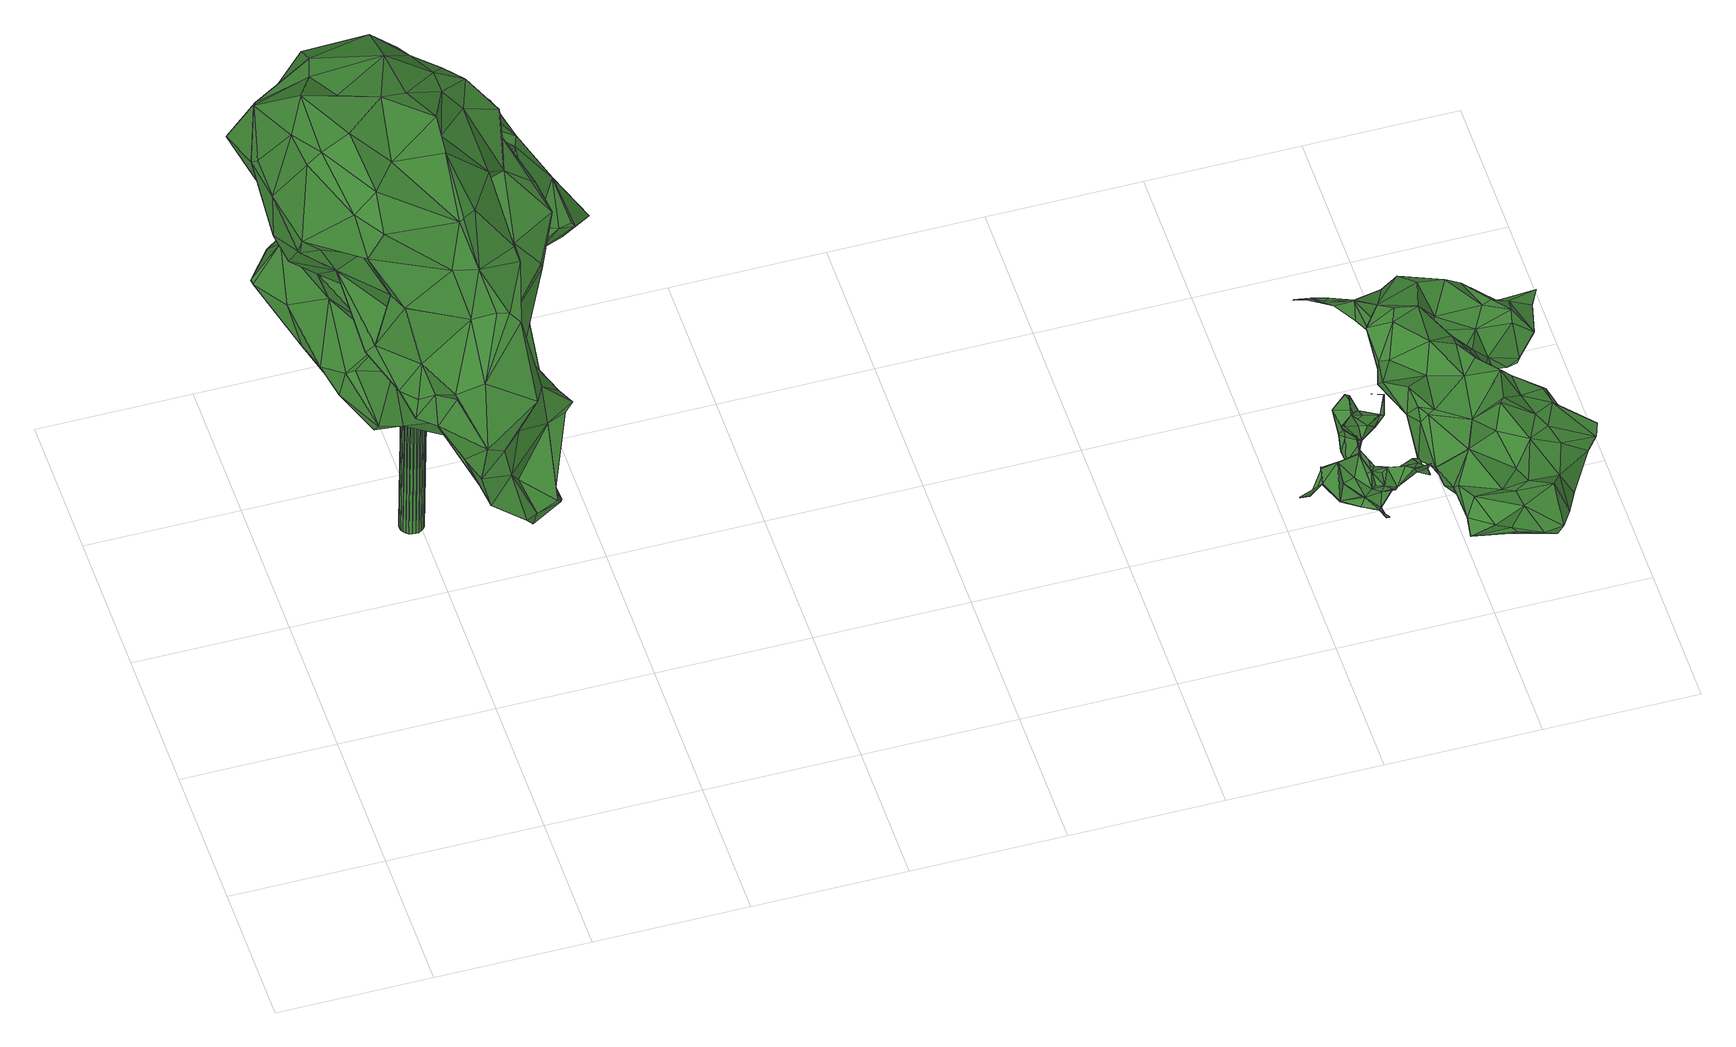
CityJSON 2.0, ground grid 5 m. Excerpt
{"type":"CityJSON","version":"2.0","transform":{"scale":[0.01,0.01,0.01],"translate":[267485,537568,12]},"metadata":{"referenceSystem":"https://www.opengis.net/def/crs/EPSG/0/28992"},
"CityObjects":{
"tree1":{"type":"SolitaryVegetationObject","attributes":{"gtid":122,"crown_width_m":11.43,"crown_median_z":24.05,"crown_r50_m":0.403,"crown_porosity":0.884,"trunk_H_m":11.17,"trunk_DBH_m":0.789,"trunk_radius_m":0.395,"trunk_base_height_m":12.88,"original_gtid":"122"},"geometry":[{"type":"Solid","lod":"3","boundaries":[[[[0,1,2]],[[3,4,5]],[[6,7,8]],[[9,10,11]],[[12,13,14]],[[15,16,17]],[[18,19,20]],[[21,22,23]],[[21,23,24]],[[25,13,26]],[[27,28,29]],[[30,31,32]],[[33,34,35]],[[36,37,38]],[[39,38,37]],[[40,41,42]],[[43,44,33]],[[45,46,47]],[[48,49,50]],[[48,51,49]],[[52,22,53]],[[54,37,36]],[[55,28,27]],[[29,28,24]],[[39,37,56]],[[57,58,59]],[[60,58,61]],[[62,63,64]],[[65,66,67]],[[25,68,14]],[[13,25,14]],[[59,56,57]],[[69,4,70]],[[71,70,4]],[[72,73,74]],[[41,75,42]],[[76,77,29]],[[19,78,79]],[[78,19,30]],[[80,68,36]],[[81,82,55]],[[83,84,71]],[[63,85,86]],[[20,87,18]],[[88,45,47]],[[89,90,56]],[[91,92,93]],[[94,95,96]],[[85,63,42]],[[97,98,69]],[[25,99,68]],[[36,68,99]],[[12,100,17]],[[101,100,12]],[[102,103,104]],[[105,106,107]],[[88,108,7]],[[7,108,8]],[[8,99,6]],[[84,109,71]],[[1,94,96]],[[12,14,68]],[[74,110,111]],[[112,110,74]],[[113,114,115]],[[116,113,115]],[[117,118,119]],[[117,119,120]],[[50,121,48]],[[48,121,44]],[[86,122,123]],[[89,124,90]],[[89,125,124]],[[73,126,112]],[[53,127,121]],[[34,105,35]],[[1,96,128]],[[115,129,130]],[[73,51,126]],[[131,132,133]],[[8,89,54]],[[134,73,72]],[[90,58,57]],[[135,51,48]],[[74,111,136]],[[137,138,139]],[[98,140,10]],[[98,10,131]],[[39,141,38]],[[15,87,142]],[[138,135,107]],[[52,53,50]],[[139,138,143]],[[75,144,145]],[[50,53,121]],[[146,46,147]],[[116,148,113]],[[149,93,150]],[[59,58,109]],[[132,131,151]],[[152,153,145]],[[152,145,144]],[[154,155,156]],[[89,37,54]],[[9,75,151]],[[75,145,42]],[[63,157,64]],[[63,86,157]],[[158,159,2]],[[160,55,161]],[[105,21,82]],[[41,151,75]],[[81,162,163]],[[81,160,162]],[[164,120,157]],[[164,117,120]],[[66,165,166]],[[132,151,41]],[[10,9,151]],[[10,151,131]],[[167,32,31]],[[76,168,169]],[[29,168,76]],[[170,153,152]],[[65,153,170]],[[24,168,29]],[[171,172,173]],[[174,109,175]],[[18,87,15]],[[92,176,93]],[[94,177,178]],[[59,39,56]],[[177,179,178]],[[76,169,180]],[[92,148,181]],[[52,50,49]],[[182,38,141]],[[56,37,89]],[[183,43,107]],[[17,16,184]],[[11,185,186]],[[10,185,11]],[[44,135,48]],[[109,84,59]],[[77,97,69]],[[63,40,42]],[[187,40,63]],[[140,185,10]],[[57,56,90]],[[140,180,185]],[[180,169,185]],[[182,80,38]],[[122,86,85]],[[36,38,80]],[[60,179,188]],[[98,97,140]],[[189,190,40]],[[191,40,190]],[[191,190,189]],[[192,193,194]],[[155,195,46]],[[52,49,103]],[[81,159,196]],[[116,181,148]],[[197,65,170]],[[26,198,199]],[[96,95,108]],[[169,23,185]],[[33,35,43]],[[59,141,39]],[[59,84,141]],[[21,53,22]],[[135,43,183]],[[167,200,83]],[[119,165,201]],[[118,165,119]],[[182,202,80]],[[203,202,182]],[[85,165,122]],[[204,66,197]],[[90,61,58]],[[0,2,159]],[[205,206,170]],[[207,208,64]],[[21,34,53]],[[209,184,16]],[[165,210,122]],[[116,173,172]],[[77,180,97]],[[164,118,117]],[[64,120,207]],[[157,120,64]],[[211,32,83]],[[212,213,133]],[[85,166,165]],[[214,87,215]],[[214,215,120]],[[92,192,194]],[[66,65,197]],[[82,28,55]],[[21,28,82]],[[165,123,210]],[[186,22,11]],[[216,41,40]],[[216,132,41]],[[113,217,218]],[[219,163,177]],[[219,177,94]],[[140,97,180]],[[91,93,220]],[[170,152,205]],[[200,182,141]],[[15,100,18]],[[193,170,206]],[[209,221,91]],[[194,148,92]],[[192,91,221]],[[152,144,217]],[[207,20,208]],[[52,11,22]],[[200,222,83]],[[111,137,139]],[[74,136,72]],[[135,44,43]],[[91,192,92]],[[110,223,137]],[[126,223,110]],[[11,52,224]],[[11,224,9]],[[107,106,225]],[[226,173,139]],[[143,226,139]],[[171,173,226]],[[143,171,226]],[[209,16,221]],[[172,176,92]],[[31,227,203]],[[111,173,136]],[[139,173,111]],[[131,133,98]],[[228,116,172]],[[228,172,92]],[[62,64,208]],[[159,81,219]],[[5,69,213]],[[86,123,164]],[[229,218,104]],[[12,227,101]],[[230,231,30]],[[217,205,152]],[[77,76,180]],[[232,221,16]],[[233,234,235]],[[79,78,236]],[[148,194,206]],[[82,81,196]],[[160,161,27]],[[146,156,46]],[[145,67,42]],[[65,67,145]],[[148,206,113]],[[205,113,206]],[[219,0,159]],[[44,127,33]],[[163,219,81]],[[160,81,55]],[[237,6,238]],[[216,40,191]],[[216,5,213]],[[239,159,158]],[[129,173,130]],[[129,136,173]],[[75,9,144]],[[240,77,174]],[[240,174,188]],[[188,27,77]],[[29,77,27]],[[105,107,35]],[[205,217,113]],[[136,129,72]],[[7,6,237]],[[7,237,88]],[[219,94,1]],[[230,30,32]],[[182,200,167]],[[158,233,235]],[[91,184,209]],[[135,223,51]],[[24,28,21]],[[101,227,18]],[[224,102,241]],[[144,224,241]],[[167,203,182]],[[167,31,203]],[[83,222,242]],[[149,150,146]],[[241,102,104]],[[241,104,144]],[[184,199,198]],[[184,91,199]],[[88,237,45]],[[243,45,237]],[[243,26,199]],[[36,99,54]],[[8,125,89]],[[108,125,8]],[[149,146,147]],[[150,156,146]],[[26,244,198]],[[184,198,244]],[[9,224,144]],[[204,197,232]],[[128,158,1]],[[44,121,127]],[[245,83,32]],[[211,3,5]],[[230,191,189]],[[230,211,191]],[[216,191,5]],[[187,63,62]],[[187,62,40]],[[16,15,142]],[[16,142,232]],[[232,142,204]],[[246,204,142]],[[143,234,233]],[[143,138,234]],[[153,65,145]],[[229,104,247]],[[159,235,106]],[[134,72,114]],[[52,103,102]],[[115,130,173]],[[18,227,19]],[[116,115,173]],[[135,138,223]],[[126,110,112]],[[243,199,147]],[[199,149,147]],[[127,53,34]],[[218,114,113]],[[51,223,126]],[[147,45,243]],[[199,220,149]],[[135,183,107]],[[110,137,111]],[[137,223,138]],[[74,73,112]],[[5,191,211]],[[142,87,214]],[[31,30,227]],[[19,227,30]],[[87,20,215]],[[204,246,201]],[[246,119,201]],[[204,201,66]],[[154,156,233]],[[233,158,154]],[[107,234,138]],[[128,154,158]],[[1,158,2]],[[155,154,128]],[[86,164,157]],[[43,35,107]],[[119,246,142]],[[94,178,95]],[[105,34,21]],[[108,88,195]],[[68,202,12]],[[80,202,68]],[[95,178,61]],[[177,188,179]],[[177,163,188]],[[234,225,106]],[[178,179,61]],[[60,61,179]],[[13,12,248]],[[227,202,203]],[[12,202,227]],[[212,133,132]],[[108,124,125]],[[108,95,124]],[[219,1,0]],[[171,249,156]],[[78,30,231]],[[93,176,150]],[[129,115,114]],[[184,248,17]],[[150,172,156]],[[233,249,143]],[[171,156,172]],[[69,98,133]],[[102,224,52]],[[45,147,46]],[[218,229,114]],[[79,236,20]],[[20,236,208]],[[47,46,195]],[[217,104,218]],[[144,104,217]],[[166,67,66]],[[212,132,216]],[[212,216,213]],[[58,60,175]],[[58,175,109]],[[72,129,114]],[[6,99,25]],[[54,99,8]],[[239,158,235]],[[239,235,159]],[[245,32,167]],[[83,242,84]],[[18,100,101]],[[222,141,242]],[[141,84,242]],[[188,175,60]],[[27,162,160]],[[17,100,15]],[[163,162,188]],[[27,188,162]],[[240,188,77]],[[199,91,220]],[[128,96,195]],[[47,195,88]],[[155,128,195]],[[26,13,248]],[[149,220,93]],[[85,67,166]],[[42,67,85]],[[189,231,230]],[[69,133,213]],[[200,141,222]],[[169,168,23]],[[168,24,23]],[[230,32,211]],[[234,106,235]],[[134,250,51]],[[103,49,51]],[[201,165,66]],[[107,225,234]],[[156,155,46]],[[143,249,171]],[[156,249,233]],[[186,23,22]],[[108,195,96]],[[185,23,186]],[[174,175,188]],[[189,236,78]],[[208,236,62]],[[134,114,229]],[[134,51,73]],[[229,247,134]],[[103,51,247]],[[103,247,104]],[[181,228,251]],[[244,26,248]],[[244,248,184]],[[232,193,221]],[[70,71,252]],[[77,69,70]],[[109,174,252]],[[174,253,252]],[[253,70,252]],[[109,252,71]],[[247,51,250]],[[247,250,134]],[[127,34,33]],[[61,124,95]],[[90,124,61]],[[228,181,116]],[[193,206,194]],[[172,150,176]],[[207,215,20]],[[120,215,207]],[[164,123,118]],[[123,122,210]],[[118,123,165]],[[196,159,106]],[[17,248,12]],[[83,4,3]],[[71,4,83]],[[245,167,83]],[[5,4,69]],[[83,3,211]],[[82,106,105]],[[196,106,82]],[[25,238,6]],[[26,238,25]],[[189,78,231]],[[20,19,79]],[[27,254,55]],[[161,55,254]],[[161,254,27]],[[119,214,120]],[[119,142,214]],[[243,238,26]],[[237,238,243]],[[92,251,228]],[[181,251,92]],[[221,193,192]],[[170,193,197]],[[197,193,232]],[[189,40,236]],[[62,236,40]],[[253,77,70]],[[174,77,253]],[[255,256,257]],[[255,257,258]],[[258,257,259]],[[258,259,260]],[[257,256,261]],[[257,261,259]],[[259,261,262]],[[259,262,260]],[[261,256,263]],[[261,263,262]],[[262,263,264]],[[262,264,260]],[[263,256,265]],[[263,265,264]],[[264,265,266]],[[264,266,260]],[[265,256,267]],[[265,267,266]],[[266,267,268]],[[266,268,260]],[[267,256,269]],[[267,269,268]],[[268,269,270]],[[268,270,260]],[[269,256,271]],[[269,271,270]],[[270,271,272]],[[270,272,260]],[[271,256,273]],[[271,273,272]],[[272,273,274]],[[272,274,260]],[[273,256,275]],[[273,275,274]],[[274,275,276]],[[274,276,260]],[[275,256,277]],[[275,277,276]],[[276,277,278]],[[276,278,260]],[[277,256,279]],[[277,279,278]],[[278,279,280]],[[278,280,260]],[[279,256,281]],[[279,281,280]],[[280,281,282]],[[280,282,260]],[[281,256,283]],[[281,283,282]],[[282,283,284]],[[282,284,260]],[[283,256,285]],[[283,285,284]],[[284,285,286]],[[284,286,260]],[[285,256,287]],[[285,287,286]],[[286,287,288]],[[286,288,260]],[[287,256,289]],[[287,289,288]],[[288,289,290]],[[288,290,260]],[[289,256,291]],[[289,291,290]],[[290,291,292]],[[290,292,260]],[[291,256,293]],[[291,293,292]],[[292,293,294]],[[292,294,260]],[[293,256,295]],[[293,295,294]],[[294,295,296]],[[294,296,260]],[[295,256,297]],[[295,297,296]],[[296,297,298]],[[296,298,260]],[[297,256,299]],[[297,299,298]],[[298,299,300]],[[298,300,260]],[[299,256,301]],[[299,301,300]],[[300,301,302]],[[300,302,260]],[[301,256,303]],[[301,303,302]],[[302,303,304]],[[302,304,260]],[[303,256,255]],[[303,255,304]],[[304,255,258]],[[304,258,260]]]]}]},
"tree2":{"type":"SolitaryVegetationObject","attributes":{"gtid":652,"crown_width_m":3.84,"crown_median_z":14.81,"crown_r50_m":0.213,"crown_porosity":0.958,"trunk_H_m":1.8,"trunk_DBH_m":0.0662,"trunk_radius_m":0.0331,"trunk_base_height_m":13.01,"original_gtid":"654"},"geometry":[{"type":"Solid","lod":"3","boundaries":[[[[305,306,307]],[[308,309,310]],[[311,312,313]],[[314,315,316]],[[317,318,319]],[[320,321,322]],[[323,324,321]],[[321,324,325]],[[326,327,328]],[[329,330,331]],[[332,331,330]],[[320,322,333]],[[334,335,336]],[[337,338,336]],[[308,339,340]],[[332,341,342]],[[312,343,313]],[[344,345,329]],[[341,332,330]],[[343,346,313]],[[347,348,349]],[[350,351,352]],[[338,353,336]],[[354,355,356]],[[354,356,357]],[[358,359,349]],[[360,349,359]],[[360,359,358]],[[361,362,363]],[[364,333,322]],[[365,366,367]],[[368,311,340]],[[369,370,371]],[[372,373,328]],[[374,346,343]],[[375,376,377]],[[366,378,379]],[[313,346,311]],[[380,381,382]],[[380,382,383]],[[329,384,344]],[[385,386,364]],[[337,335,387]],[[388,389,390]],[[391,341,392]],[[336,335,337]],[[308,393,374]],[[354,394,355]],[[395,352,351]],[[396,397,398]],[[344,384,399]],[[345,344,399]],[[386,400,401]],[[402,397,396]],[[380,362,361]],[[305,403,404]],[[370,405,306]],[[365,367,335]],[[365,335,406]],[[407,408,396]],[[346,340,311]],[[409,355,394]],[[410,318,317]],[[356,318,410]],[[329,331,342]],[[330,392,341]],[[411,351,350]],[[412,351,411]],[[400,407,396]],[[311,368,374]],[[390,413,352]],[[414,415,307]],[[411,350,416]],[[356,410,357]],[[340,346,393]],[[340,393,308]],[[311,374,312]],[[374,343,312]],[[342,331,332]],[[374,393,346]],[[389,351,413]],[[417,382,381]],[[402,418,397]],[[419,328,327]],[[388,390,420]],[[408,421,396]],[[402,396,421]],[[391,392,347]],[[374,422,308]],[[314,349,348]],[[352,395,390]],[[423,424,425]],[[426,401,400]],[[308,422,309]],[[394,354,427]],[[394,427,409]],[[373,415,428]],[[429,368,326]],[[430,431,399]],[[432,426,398]],[[316,433,358]],[[400,386,407]],[[381,407,386]],[[409,309,334]],[[409,334,434]],[[435,379,378]],[[370,306,371]],[[320,333,436]],[[365,436,337]],[[356,355,409]],[[437,438,348]],[[437,348,347]],[[428,415,414]],[[439,340,377]],[[439,377,376]],[[440,431,441]],[[345,399,431]],[[442,443,444]],[[422,368,429]],[[445,446,323]],[[414,306,405]],[[396,426,400]],[[417,447,382]],[[448,421,449]],[[402,421,448]],[[416,350,413]],[[369,431,430]],[[435,378,450]],[[425,424,388]],[[388,436,425]],[[374,368,422]],[[372,451,376]],[[307,372,376]],[[307,376,452]],[[426,432,453]],[[305,426,453]],[[454,438,441]],[[454,441,315]],[[396,398,426]],[[307,403,305]],[[452,403,307]],[[366,379,367]],[[419,327,340]],[[368,327,326]],[[453,316,305]],[[455,399,384]],[[305,404,426]],[[455,384,329]],[[390,389,413]],[[369,405,370]],[[363,395,449]],[[397,433,456]],[[425,436,365]],[[412,413,351]],[[330,437,392]],[[347,392,437]],[[383,447,457]],[[321,457,447]],[[452,442,403]],[[334,309,458]],[[409,434,318]],[[409,318,356]],[[421,361,449]],[[316,315,371]],[[391,455,329]],[[425,418,402]],[[459,460,358]],[[360,358,460]],[[360,460,459]],[[334,336,434]],[[323,321,461]],[[452,443,442]],[[329,342,391]],[[341,391,342]],[[368,340,327]],[[358,349,316]],[[447,383,382]],[[314,316,349]],[[404,462,338]],[[338,462,353]],[[416,412,463]],[[389,395,351]],[[389,449,395]],[[321,386,385]],[[459,422,429]],[[340,439,419]],[[375,377,339]],[[417,321,447]],[[326,360,429]],[[459,429,360]],[[406,459,365]],[[338,401,426]],[[443,376,375]],[[325,324,445]],[[459,464,365]],[[347,465,391]],[[337,333,338]],[[364,386,333]],[[401,333,386]],[[338,333,401]],[[446,324,323]],[[446,445,324]],[[316,306,305]],[[438,345,440]],[[437,345,438]],[[385,364,466]],[[364,322,466]],[[453,467,456]],[[453,432,467]],[[456,467,432]],[[461,325,323]],[[445,323,325]],[[387,379,450]],[[435,450,379]],[[319,318,434]],[[366,450,378]],[[387,450,366]],[[443,452,376]],[[428,455,373]],[[436,388,420]],[[436,420,461]],[[316,456,433]],[[397,418,433]],[[451,419,439]],[[451,439,376]],[[353,317,319]],[[404,338,426]],[[387,366,337]],[[365,337,366]],[[307,415,372]],[[309,409,310]],[[310,410,375]],[[409,410,310]],[[377,340,339]],[[375,339,310]],[[310,339,308]],[[375,410,443]],[[422,406,458]],[[459,406,422]],[[453,456,316]],[[456,398,397]],[[398,456,432]],[[416,463,411]],[[463,412,411]],[[337,436,333]],[[428,430,455]],[[433,418,358]],[[365,358,418]],[[365,418,425]],[[316,371,306]],[[434,353,319]],[[336,353,434]],[[410,317,353]],[[386,321,417]],[[386,417,381]],[[365,464,358]],[[459,358,464]],[[414,307,306]],[[410,468,443]],[[371,441,369]],[[413,412,416]],[[457,362,380]],[[352,413,350]],[[347,349,465]],[[410,353,468]],[[448,449,423]],[[423,425,402]],[[448,423,402]],[[468,444,443]],[[468,353,444]],[[326,328,465]],[[391,465,455]],[[455,465,373]],[[373,465,328]],[[403,442,404]],[[428,414,430]],[[405,430,414]],[[369,430,405]],[[430,399,455]],[[438,440,441]],[[458,469,422]],[[326,465,360]],[[349,360,465]],[[442,444,462]],[[404,442,462]],[[369,441,431]],[[371,315,441]],[[373,372,415]],[[444,353,462]],[[466,322,321]],[[315,314,454]],[[348,438,454]],[[348,454,314]],[[330,345,437]],[[325,461,420]],[[461,320,436]],[[363,321,325]],[[363,325,395]],[[423,449,424]],[[395,420,390]],[[395,325,420]],[[389,424,449]],[[388,424,389]],[[457,321,363]],[[329,345,330]],[[320,461,321]],[[466,321,385]],[[431,440,345]],[[422,469,309]],[[458,309,469]],[[354,357,427]],[[409,427,410]],[[357,410,427]],[[387,335,379]],[[367,379,335]],[[334,458,335]],[[406,335,458]],[[421,408,361]],[[363,362,457]],[[457,380,383]],[[381,380,361]],[[407,361,408]],[[381,361,407]],[[361,363,449]],[[419,451,470]],[[419,470,328]],[[372,470,451]],[[328,470,372]],[[471,472,473]],[[471,473,474]],[[474,473,475]],[[474,475,476]],[[473,472,477]],[[473,477,475]],[[475,477,478]],[[475,478,476]],[[477,472,479]],[[477,479,478]],[[478,479,480]],[[478,480,476]],[[479,472,481]],[[479,481,480]],[[480,481,482]],[[480,482,476]],[[481,472,483]],[[481,483,482]],[[482,483,484]],[[482,484,476]],[[483,472,485]],[[483,485,484]],[[484,485,486]],[[484,486,476]],[[486,485,487]],[[486,487,476]],[[485,472,488]],[[485,488,487]],[[487,488,489]],[[487,489,476]],[[488,472,490]],[[488,490,489]],[[489,490,491]],[[489,491,476]],[[490,472,492]],[[490,492,491]],[[491,492,493]],[[491,493,476]],[[492,472,494]],[[492,494,493]],[[493,494,495]],[[493,495,476]],[[494,472,496]],[[494,496,495]],[[495,496,497]],[[495,497,476]],[[497,496,498]],[[497,498,476]],[[496,472,499]],[[496,499,498]],[[499,472,500]],[[499,500,498]],[[498,500,501]],[[498,501,476]],[[500,472,502]],[[500,502,501]],[[501,502,503]],[[501,503,476]],[[502,472,504]],[[502,504,503]],[[503,504,505]],[[503,505,476]],[[504,472,506]],[[504,506,505]],[[506,472,507]],[[506,507,505]],[[505,507,508]],[[505,508,476]],[[507,472,509]],[[507,509,508]],[[508,509,510]],[[508,510,476]],[[509,472,511]],[[509,511,510]],[[510,511,512]],[[510,512,476]],[[511,472,513]],[[511,513,512]],[[512,513,514]],[[512,514,476]],[[513,472,471]],[[513,471,514]],[[514,471,474]],[[514,474,476]]]]}]},
"tree3":{"type":"SolitaryVegetationObject","attributes":{"gtid":624,"crown_width_m":8.71,"crown_median_z":15.09,"crown_r50_m":0.288,"crown_porosity":0.911,"trunk_H_m":2.01,"trunk_DBH_m":0.176,"trunk_radius_m":0.0881,"trunk_base_height_m":13.08,"original_gtid":"626"},"geometry":[{"type":"Solid","lod":"3","boundaries":[[[[515,516,517]],[[518,519,520]],[[521,522,523]],[[524,521,523]],[[525,526,527]],[[528,529,530]],[[531,532,533]],[[534,535,536]],[[537,538,539]],[[540,541,531]],[[542,543,544]],[[545,546,547]],[[524,537,521]],[[548,549,550]],[[551,552,553]],[[554,555,556]],[[557,558,559]],[[538,524,546]],[[560,561,562]],[[563,564,565]],[[563,565,566]],[[567,518,568]],[[567,568,569]],[[517,516,570]],[[571,547,546]],[[572,573,574]],[[521,559,522]],[[575,576,577]],[[577,576,578]],[[579,573,580]],[[579,581,573]],[[549,582,583]],[[583,582,584]],[[585,586,587]],[[555,588,556]],[[589,590,591]],[[520,539,545]],[[592,577,578]],[[556,588,593]],[[539,538,546]],[[537,524,538]],[[594,595,596]],[[597,598,582]],[[589,599,600]],[[577,553,552]],[[560,562,525]],[[552,601,602]],[[556,593,554]],[[603,604,605]],[[603,605,585]],[[583,584,519]],[[579,606,581]],[[607,527,605]],[[608,609,599]],[[610,599,589]],[[611,601,561]],[[551,612,601]],[[523,613,524]],[[537,614,521]],[[539,614,537]],[[546,615,571]],[[524,615,546]],[[555,616,588]],[[617,618,619]],[[620,516,621]],[[622,590,623]],[[519,584,624]],[[625,540,598]],[[626,563,627]],[[595,628,596]],[[628,595,629]],[[566,565,630]],[[631,580,632]],[[631,632,633]],[[592,629,595]],[[634,635,636]],[[637,638,639]],[[617,559,640]],[[536,609,534]],[[641,565,564]],[[642,643,616]],[[567,644,518]],[[645,646,647]],[[648,647,646]],[[588,635,593]],[[584,582,649]],[[525,527,607]],[[527,526,650]],[[560,525,607]],[[518,549,519]],[[583,519,549]],[[536,600,599]],[[536,599,609]],[[647,551,553]],[[564,628,641]],[[539,546,545]],[[529,649,530]],[[651,535,594]],[[651,594,596]],[[560,652,611]],[[526,653,650]],[[527,650,605]],[[525,562,526]],[[654,655,653]],[[530,656,544]],[[586,605,653]],[[644,550,518]],[[554,593,635]],[[613,619,571]],[[522,559,617]],[[622,591,590]],[[522,617,657]],[[626,640,658]],[[563,626,658]],[[626,617,640]],[[587,586,659]],[[566,627,563]],[[615,613,571]],[[628,565,641]],[[566,638,627]],[[561,612,648]],[[584,649,529]],[[638,660,639]],[[661,662,577]],[[661,577,552]],[[609,633,632]],[[581,606,659]],[[581,659,663]],[[523,619,613]],[[613,615,524]],[[529,624,584]],[[632,572,664]],[[560,607,604]],[[573,632,580]],[[630,665,666]],[[600,536,535]],[[586,585,605]],[[650,653,605]],[[652,601,611]],[[561,560,611]],[[642,616,554]],[[555,554,616]],[[667,668,669]],[[628,629,565]],[[520,545,568]],[[528,670,614]],[[530,670,528]],[[626,618,617]],[[671,670,530]],[[549,672,582]],[[597,582,672]],[[658,673,563]],[[674,592,595]],[[675,676,620]],[[662,677,575]],[[553,645,647]],[[565,629,630]],[[630,629,665]],[[532,678,669]],[[631,532,669]],[[612,561,601]],[[588,616,643]],[[675,632,676]],[[652,602,601]],[[578,576,679]],[[551,601,552]],[[564,596,628]],[[564,680,596]],[[681,602,652]],[[661,682,541]],[[516,620,570]],[[623,683,622]],[[684,683,543]],[[623,563,683]],[[662,575,577]],[[675,620,534]],[[666,567,569]],[[638,566,660]],[[515,621,516]],[[623,564,563]],[[635,664,636]],[[592,685,629]],[[520,568,518]],[[681,604,603]],[[528,624,529]],[[528,520,624]],[[520,519,624]],[[528,539,520]],[[549,518,550]],[[577,592,686]],[[614,539,528]],[[609,608,633]],[[608,599,610]],[[580,687,579]],[[631,687,580]],[[680,564,590]],[[623,590,564]],[[630,666,569]],[[666,644,567]],[[635,634,554]],[[688,603,585]],[[688,585,579]],[[688,681,603]],[[559,521,557]],[[587,606,585]],[[521,614,557]],[[664,572,636]],[[592,674,686]],[[639,660,569]],[[648,551,647]],[[612,551,648]],[[620,621,689]],[[634,570,676]],[[634,676,642]],[[517,636,663]],[[659,586,690]],[[691,690,645]],[[585,606,579]],[[684,531,533]],[[684,533,591]],[[629,685,665]],[[689,692,691]],[[642,554,634]],[[693,689,694]],[[620,689,693]],[[677,662,625]],[[677,625,672]],[[614,670,557]],[[540,542,598]],[[531,541,678]],[[531,678,532]],[[566,630,660]],[[541,682,678]],[[678,682,669]],[[684,543,531]],[[540,543,542]],[[531,543,540]],[[621,515,692]],[[621,692,689]],[[692,515,659]],[[547,571,637]],[[573,572,632]],[[594,695,595]],[[681,688,696]],[[696,602,681]],[[654,646,655]],[[654,697,646]],[[559,558,640]],[[658,640,558]],[[682,667,669]],[[588,643,635]],[[664,635,643]],[[676,664,643]],[[676,643,642]],[[602,696,552]],[[570,636,517]],[[634,636,570]],[[655,690,586]],[[688,579,687]],[[688,687,696]],[[535,651,600]],[[680,600,651]],[[662,661,541]],[[553,698,645]],[[534,693,535]],[[620,693,534]],[[645,698,691]],[[625,598,597]],[[657,619,522]],[[617,619,657]],[[682,661,667]],[[696,667,552]],[[638,626,627]],[[606,587,659]],[[691,692,690]],[[659,690,692]],[[547,637,569]],[[522,619,523]],[[636,699,663]],[[620,676,570]],[[664,676,632]],[[675,609,632]],[[675,534,609]],[[630,569,660]],[[558,671,658]],[[700,668,667]],[[696,668,700]],[[691,698,694]],[[691,694,689]],[[687,668,696]],[[684,622,683]],[[591,622,684]],[[600,590,589]],[[680,590,600]],[[633,608,631]],[[610,532,608]],[[532,631,608]],[[666,665,685]],[[545,547,568]],[[569,568,547]],[[652,604,681]],[[696,700,667]],[[586,653,655]],[[552,667,661]],[[663,574,581]],[[663,699,574]],[[581,574,573]],[[577,686,553]],[[698,553,686]],[[698,686,674]],[[663,659,515]],[[517,663,515]],[[540,625,541]],[[662,541,625]],[[680,651,596]],[[544,701,530]],[[671,701,658]],[[701,671,530]],[[543,683,673]],[[683,563,673]],[[543,673,658]],[[644,666,685]],[[543,658,701]],[[543,701,544]],[[644,685,679]],[[639,569,637]],[[578,685,592]],[[578,679,685]],[[558,670,671]],[[557,670,558]],[[561,646,697]],[[561,648,646]],[[610,533,532]],[[589,533,610]],[[589,591,533]],[[572,574,699]],[[605,604,607]],[[652,560,604]],[[636,572,699]],[[562,653,526]],[[654,653,562]],[[595,695,674]],[[693,695,535]],[[690,646,645]],[[562,561,654]],[[549,548,672]],[[672,548,575]],[[575,548,576]],[[576,548,679]],[[644,679,550]],[[548,550,679]],[[530,649,656]],[[594,535,695]],[[654,561,697]],[[690,655,646]],[[674,695,698]],[[694,698,695]],[[631,668,687]],[[669,668,631]],[[693,694,695]],[[672,575,677]],[[597,672,625]],[[582,656,649]],[[544,656,542]],[[598,542,656]],[[598,656,582]],[[571,619,618]],[[571,618,637]],[[637,618,638]],[[626,638,618]],[[702,703,704]],[[702,704,705]],[[705,704,706]],[[705,706,707]],[[704,703,708]],[[704,708,706]],[[706,708,709]],[[706,709,707]],[[708,703,710]],[[708,710,709]],[[709,710,711]],[[709,711,707]],[[710,703,712]],[[710,712,711]],[[711,712,713]],[[711,713,707]],[[712,703,714]],[[712,714,713]],[[713,714,715]],[[713,715,707]],[[714,703,716]],[[714,716,715]],[[715,716,717]],[[715,717,707]],[[716,703,718]],[[716,718,717]],[[717,718,719]],[[717,719,707]],[[718,703,720]],[[718,720,719]],[[719,720,721]],[[719,721,707]],[[720,703,722]],[[720,722,721]],[[721,722,723]],[[721,723,707]],[[722,703,724]],[[722,724,723]],[[723,724,725]],[[723,725,707]],[[724,703,726]],[[724,726,725]],[[725,726,727]],[[725,727,707]],[[726,703,728]],[[726,728,727]],[[727,728,729]],[[727,729,707]],[[728,703,730]],[[728,730,729]],[[729,730,731]],[[729,731,707]],[[730,703,732]],[[730,732,731]],[[731,732,733]],[[731,733,707]],[[732,703,734]],[[732,734,733]],[[733,734,735]],[[733,735,707]],[[734,703,736]],[[734,736,735]],[[735,736,737]],[[735,737,707]],[[736,703,738]],[[736,738,737]],[[737,738,739]],[[737,739,707]],[[738,703,740]],[[738,740,739]],[[739,740,741]],[[739,741,707]],[[740,703,742]],[[740,742,741]],[[741,742,743]],[[741,743,707]],[[742,703,744]],[[742,744,743]],[[743,744,745]],[[743,745,707]],[[744,703,746]],[[744,746,745]],[[745,746,747]],[[745,747,707]],[[746,703,748]],[[746,748,747]],[[747,748,749]],[[747,749,707]],[[748,703,750]],[[748,750,749]],[[749,750,751]],[[749,751,707]],[[750,703,702]],[[750,702,751]],[[751,702,705]],[[751,705,707]]]]}]}
},
"vertices":[
[523,1815,1565],[559,1819,1649],[555,1832,1555],[263,1179,1323],[176,1285,1312],[265,1153,1225],[538,1248,1940],[474,1349,1958],[388,1325,1994],[375,1262,693],[231,1311,779],[353,1516,759],[556,860,1654],[581,985,1783],[534,948,1798],[664,776,1472],[673,927,1317],[705,921,1580],[508,640,1388],[420,655,1351],[495,570,1172],[397,1840,943],[407,1640,806],[316,1630,919],[186,1687,979],[534,1132,1898],[678,1159,1740],[183,1582,1214],[332,1730,1074],[137,1684,1018],[365,825,1330],[326,871,1543],[257,953,1313],[516,1865,1002],[439,1864,964],[488,1888,1021],[285,1038,1902],[162,1195,1952],[207,1008,1854],[116,1199,1907],[438,929,938],[389,1098,762],[519,942,827],[539,1848,1021],[678,1873,886],[705,1493,1798],[702,1548,1689],[646,1537,1820],[714,1766,828],[672,1694,824],[662,1778,827],[710,1627,902],[534,1598,754],[479,1791,851],[251,1206,1997],[355,1720,1090],[107,1331,1907],[35,1446,1694],[26,1484,1653],[40,1311,1677],[2,1664,1586],[72,1591,1791],[485,728,1029],[541,730,786],[515,597,888],[662,1058,981],[739,847,905],[648,888,813],[520,940,1795],[223,1327,1144],[174,1346,1303],[91,1307,1372],[1011,1496,993],[956,1563,974],[1048,1576,938],[440,1138,770],[54,1577,1018],[136,1540,1196],[392,772,1237],[450,739,1233],[277,926,1830],[411,1826,1313],[399,1856,1118],[187,1129,1486],[72,1143,1593],[629,829,776],[652,614,744],[666,614,1288],[601,1482,1872],[164,1424,1967],[58,1564,1811],[882,1175,1480],[782,1319,1354],[862,1283,1507],[284,1814,1720],[267,1674,1840],[474,1732,1821],[126,1438,1030],[182,1280,900],[366,1144,1898],[633,794,1502],[594,801,1511],[564,1511,787],[601,1540,827],[768,1397,825],[456,1907,1034],[538,1875,1229],[656,1920,1180],[463,1538,1932],[59,1364,1438],[1000,1653,960],[1004,1655,962],[1001,1620,958],[869,1363,1100],[930,1453,1007],[982,1428,1111],[912,1439,1129],[626,681,882],[735,634,803],[737,743,1032],[576,587,1016],[676,1840,860],[752,655,778],[747,635,792],[241,1589,1855],[289,1454,1897],[871,1643,1014],[505,1808,884],[583,1797,1661],[1037,1446,1085],[1027,1447,1101],[233,1248,792],[317,1115,764],[249,1235,898],[922,1507,995],[778,1764,984],[1114,1550,998],[924,1702,1016],[782,1856,1198],[976,1690,1128],[158,1389,886],[76,1118,1663],[712,723,1225],[891,1848,1273],[541,1267,851],[525,1093,844],[773,1474,1591],[797,1446,1682],[845,1352,1120],[799,1417,1586],[755,1464,1535],[312,1147,716],[626,1141,983],[646,1089,972],[637,1774,1584],[630,1731,1636],[671,1678,1477],[623,582,802],[634,1842,1518],[454,1881,1362],[417,1660,1346],[449,1605,1272],[230,1641,1398],[203,1766,1432],[661,603,800],[745,687,803],[657,853,787],[297,927,1552],[94,1633,982],[80,1602,982],[720,1127,1089],[903,1617,1353],[890,1583,1345],[1013,1605,1145],[81,1457,1394],[60,1520,1510],[731,1418,1420],[148,1707,1522],[134,1684,1685],[25,1675,1595],[57,1565,1012],[788,1464,1114],[228,936,1726],[764,1728,1032],[729,1065,1503],[167,1430,862],[338,1548,775],[500,910,948],[97,1663,1424],[335,788,1134],[437,947,1124],[345,1041,1099],[832,1115,1308],[776,1101,1174],[813,1148,1221],[574,1640,1792],[423,1860,1319],[765,922,1076],[700,1266,1584],[763,1286,1588],[231,1019,1661],[796,755,1049],[476,877,1658],[324,868,1547],[802,842,1056],[712,1324,1014],[760,1254,1133],[478,575,1042],[453,668,1040],[817,1075,1373],[754,654,782],[230,970,1276],[278,1230,906],[357,1221,1014],[620,657,1126],[554,586,1131],[355,1089,1023],[752,1339,872],[775,1353,854],[330,1765,1577],[847,1276,1525],[824,1088,1340],[134,1115,1609],[898,1702,1007],[504,1462,744],[659,1905,1216],[976,1675,1144],[519,820,1485],[798,1568,1297],[796,1379,825],[301,848,1205],[346,799,1205],[721,949,1136],[755,1877,1421],[683,1888,1244],[653,1814,1403],[394,753,1119],[602,1401,1871],[553,1245,1851],[602,1802,1477],[139,1475,1367],[562,1339,912],[76,1136,1593],[669,1398,1777],[628,1093,1609],[344,1004,1371],[821,761,1082],[772,1400,827],[696,957,1612],[821,1765,1371],[730,1538,1048],[696,1436,1361],[91,1386,1382],[105,1415,1381],[311,1643,1063],[514,1296,87],[475,1295,88],[513,1306,87],[537,1318,1204],[535,1328,1204],[497,1317,1205],[509,1315,87],[531,1337,1204],[502,1323,87],[524,1345,1204],[494,1330,87],[516,1351,1204],[484,1333,87],[507,1355,1204],[474,1334,87],[496,1356,1204],[464,1333,87],[486,1355,1204],[455,1329,88],[477,1351,1205],[447,1322,88],[469,1344,1205],[440,1314,88],[462,1336,1205],[437,1304,88],[459,1326,1206],[436,1294,89],[458,1316,1206],[437,1284,89],[459,1306,1206],[441,1275,89],[463,1297,1206],[448,1267,89],[470,1289,1206],[456,1260,89],[478,1282,1206],[466,1257,89],[488,1279,1206],[476,1256,89],[498,1277,1206],[486,1257,88],[508,1279,1205],[495,1261,88],[517,1283,1205],[503,1268,88],[526,1290,1205],[510,1276,88],[532,1298,1205],[513,1286,87],[535,1307,1204],
[3257,551,231],[3287,551,233],[3271,521,226],[3192,375,265],[3136,405,278],[3136,404,276],[3253,303,274],[3252,272,309],[3251,271,308],[3313,540,232],[3337,566,200],[3287,552,235],[3121,559,273],[3113,530,297],[3121,560,274],[3252,600,374],[3231,606,424],[3201,581,410],[3306,568,436],[3307,569,436],[3280,592,377],[3304,414,269],[3304,414,267],[3319,434,239],[3428,461,273],[3431,461,282],[3432,437,317],[3433,438,318],[3251,568,341],[3157,504,341],[3159,504,341],[3180,530,316],[3232,530,331],[3199,553,276],[3192,376,264],[3251,361,258],[3423,438,317],[3423,436,317],[3250,272,309],[3440,471,232],[3427,501,237],[3251,303,274],[3367,486,278],[3354,511,252],[3314,505,268],[3364,702,373],[3363,701,373],[3364,701,374],[3122,558,274],[3023,451,281],[3022,452,282],[3062,477,249],[3062,476,248],[3263,499,272],[3296,497,260],[3287,441,260],[3233,687,372],[3243,672,438],[3263,638,400],[3195,584,403],[3232,529,329],[3220,475,390],[3219,475,389],[3251,361,260],[3367,554,190],[3324,589,180],[3324,590,181],[3268,467,246],[3329,448,235],[3239,333,281],[3157,433,260],[3215,460,230],[3204,408,272],[3220,511,432],[3218,475,390],[3235,678,438],[3195,683,376],[3233,678,439],[3234,678,440],[3439,471,231],[3194,585,403],[3211,623,346],[3219,476,390],[3309,615,331],[3344,640,349],[3345,639,350],[3388,462,284],[3388,464,285],[3239,333,279],[3024,452,283],[3334,641,356],[3204,644,306],[3224,638,260],[3224,640,259],[3426,501,235],[3203,642,306],[3217,621,315],[3219,621,314],[3237,522,240],[3208,551,271],[3337,564,199],[3202,479,285],[3195,685,374],[3232,688,370],[3104,485,281],[3104,486,279],[3339,748,336],[3339,747,335],[3364,701,372],[3313,539,230],[3296,497,258],[3340,748,335],[3261,638,400],[3209,551,272],[3270,414,266],[3307,613,338],[3213,623,346],[3211,392,285],[3305,614,338],[3307,615,331],[3252,569,340],[3201,613,263],[3062,476,250],[3354,510,250],[3270,414,268],[3380,533,212],[3430,551,222],[3264,636,229],[3258,551,233],[3113,530,299],[3219,511,433],[3252,567,341],[3407,492,272],[3406,540,243],[3243,428,272],[3430,551,224],[3367,555,192],[3214,498,275],[3153,482,240],[3180,529,315],[3308,568,436],[3307,568,437],[3243,671,438],[3255,604,375],[3295,661,342],[3219,511,431],[3262,453,255],[3202,483,204],[3264,634,229],[3380,535,213],[3402,483,243],[3264,634,231],[3244,671,439],[3163,466,284],[3243,428,274],[3262,454,257],[3279,591,376],[3198,551,276],[3338,749,335],[3228,491,272],[3329,447,237],[3199,581,412],[3265,635,230],[3115,530,297],[3204,408,274],[3287,441,258],[3228,545,100],[3225,545,101],[3228,546,101],[3250,529,280],[3250,530,280],[3247,529,281],[3228,547,101],[3249,531,281],[3227,548,101],[3249,532,281],[3226,548,101],[3248,532,281],[3225,548,101],[3247,532,281],[3224,548,101],[3246,532,281],[3245,532,281],[3223,548,101],[3245,531,281],[3222,547,101],[3244,531,281],[3222,546,101],[3244,530,281],[3222,545,101],[3243,529,281],[3222,544,101],[3244,528,281],[3244,527,281],[3223,543,101],[3223,542,101],[3245,526,281],[3224,542,101],[3246,526,281],[3225,542,101],[3247,526,280],[3226,542,101],[3226,542,100],[3248,526,280],[3227,542,100],[3249,526,280],[3228,543,100],[3249,527,280],[3228,544,100],[3250,528,280],
[3535,1096,216],[3453,1068,245],[3494,1141,234],[3844,404,209],[3899,362,290],[3829,259,249],[3627,112,406],[3540,122,339],[3593,127,306],[3680,79,305],[3944,1098,230],[3893,1106,198],[3943,1099,232],[3780,247,355],[3811,340,391],[3717,344,438],[3608,670,411],[3534,785,472],[3505,725,389],[3425,881,347],[3407,810,250],[3380,822,356],[3738,66,330],[3724,82,285],[3778,136,311],[3705,610,470],[3656,717,429],[3674,478,494],[3588,525,375],[3657,453,503],[3755,231,206],[3683,137,240],[3713,224,209],[3808,533,261],[3886,475,317],[3818,472,246],[3796,842,211],[3731,827,291],[3738,834,229],[3267,1185,323],[3224,1183,336],[3226,1186,336],[3625,191,392],[3592,223,375],[3500,214,382],[3936,1047,233],[3878,947,208],[3894,1104,196],[3447,436,297],[3430,563,205],[3461,535,199],[3474,413,246],[3731,417,208],[3716,375,207],[3652,354,199],[3392,1091,288],[3603,168,234],[3481,1118,371],[3532,1119,414],[3527,1119,366],[3771,611,268],[3787,603,235],[3732,673,270],[3785,604,232],[3672,1085,390],[3579,1067,424],[3586,1095,347],[3828,478,423],[3954,430,342],[3937,385,334],[3725,1095,348],[3735,1094,235],[3667,1114,307],[3273,1166,350],[3369,734,393],[3416,639,333],[3429,667,423],[3646,656,212],[3268,1187,326],[3503,780,280],[3548,665,209],[3497,638,213],[3819,545,420],[3740,518,441],[3386,827,384],[3366,772,344],[3837,855,224],[3838,928,307],[3797,1012,336],[3856,1028,294],[3825,1050,285],[3646,1107,333],[3960,1081,259],[3452,899,463],[3373,916,443],[3418,824,383],[3905,923,248],[3828,848,214],[3608,122,289],[3739,167,414],[3633,127,270],[3272,1163,349],[3468,181,334],[3548,235,288],[3470,144,286],[3419,1033,287],[3482,1041,237],[3442,601,397],[3438,566,369],[3905,360,309],[3735,600,446],[3465,310,334],[3457,383,270],[3489,603,196],[3579,588,212],[3553,478,234],[3546,945,458],[3428,984,458],[3467,942,477],[3341,1142,316],[3333,1172,324],[3391,1126,322],[3598,243,248],[3482,345,265],[3583,304,288],[3473,284,367],[3446,564,198],[3309,1146,336],[3311,1149,338],[3736,478,216],[3732,921,216],[3784,956,215],[3767,898,209],[3796,905,205],[3788,392,420],[3901,1102,214],[3429,731,321],[3905,923,250],[3846,1082,220],[3846,1078,218],[3753,1080,222],[3759,433,442],[3468,142,289],[3531,372,420],[3573,1096,233],[3547,396,235],[3694,738,358],[3722,674,341],[3495,1143,236],[3393,1105,365],[3581,533,251],[3707,476,224],[3682,827,342],[3581,930,352],[3614,824,427],[3674,219,395],[3663,314,353],[3829,551,410],[3554,433,342],[3569,789,220],[3436,1023,338],[3392,1103,364],[3739,565,412],[3615,778,439],[3799,574,226],[3418,641,330],[3844,963,329],[3651,761,416],[3462,566,394],[3486,578,397],[3669,566,241],[3635,775,249],[3611,989,345],[3765,1002,334],[3512,980,246],[3708,1046,248],[3613,988,279],[3551,1011,239],[3452,875,267],[3496,894,271],[3565,790,220],[3723,930,315],[3811,963,226],[3660,872,252],[3484,1117,317],[3656,852,310],[3627,401,441],[3634,645,108],[3625,645,108],[3633,648,108],[3635,654,308],[3635,657,308],[3626,654,309],[3632,650,108],[3634,659,308],[3631,651,108],[3632,661,308],[3629,653,108],[3630,662,308],[3627,654,108],[3628,663,308],[3625,654,108],[3626,663,308],[3622,653,108],[3624,662,308],[3620,652,108],[3622,661,308],[3618,651,108],[3620,660,308],[3617,649,108],[3619,658,308],[3616,647,108],[3618,656,309],[3616,645,108],[3618,654,309],[3617,642,108],[3618,651,309],[3618,640,108],[3619,649,309],[3619,639,108],[3621,648,309],[3621,637,108],[3622,646,309],[3623,636,108],[3624,645,309],[3625,636,108],[3627,645,309],[3628,637,108],[3629,646,309],[3630,638,108],[3631,647,309],[3632,639,108],[3633,648,309],[3633,641,108],[3634,650,309],[3634,643,108],[3635,652,309]
]}
